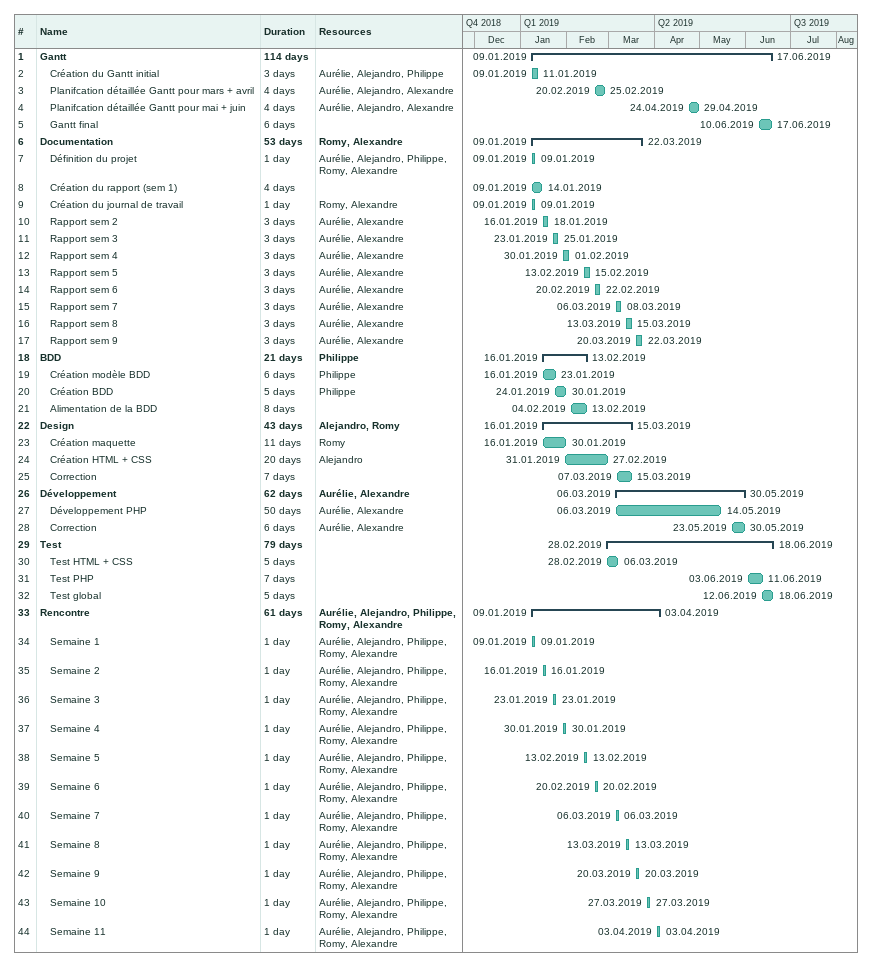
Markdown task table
| ID | Level | Task | Duration | Start | Finish | Resources |
|---|---|---|---|---|---|---|
| 1 | 1 | **Gantt** | 114d | 2019-01-09 | 2019-06-17 |  |
| 2 | 2 | Création du Gantt initial | 3d | 2019-01-09 | 2019-01-11 | Aurélie, Alejandro, Philippe |
| 3 | 2 | Planifcation détaillée Gantt pour mars + avril | 4d | 2019-02-20 | 2019-02-25 | Aurélie, Alejandro, Alexandre |
| 4 | 2 | Planifcation détaillée Gantt pour mai + juin | 4d | 2019-04-24 | 2019-04-29 | Aurélie, Alejandro, Alexandre |
| 5 | 2 | Gantt final | 6d | 2019-06-10 | 2019-06-17 |  |
| 6 | 1 | **Documentation** | 53d | 2019-01-09 | 2019-03-22 | Romy, Alexandre |
| 7 | 2 | Définition du projet | 1d | 2019-01-09 | 2019-01-09 | Aurélie, Alejandro, Philippe, Romy, Alexandre |
| 8 | 2 | Création du rapport (sem 1) | 4d | 2019-01-09 | 2019-01-14 |  |
| 9 | 2 | Création du journal de travail | 1d | 2019-01-09 | 2019-01-09 | Romy, Alexandre |
| 10 | 2 | Rapport sem 2 | 3d | 2019-01-16 | 2019-01-18 | Aurélie, Alexandre |
| 11 | 2 | Rapport sem 3 | 3d | 2019-01-23 | 2019-01-25 | Aurélie, Alexandre |
| 12 | 2 | Rapport sem 4 | 3d | 2019-01-30 | 2019-02-01 | Aurélie, Alexandre |
| 13 | 2 | Rapport sem 5 | 3d | 2019-02-13 | 2019-02-15 | Aurélie, Alexandre |
| 14 | 2 | Rapport sem 6 | 3d | 2019-02-20 | 2019-02-22 | Aurélie, Alexandre |
| 15 | 2 | Rapport sem 7 | 3d | 2019-03-06 | 2019-03-08 | Aurélie, Alexandre |
| 16 | 2 | Rapport sem 8 | 3d | 2019-03-13 | 2019-03-15 | Aurélie, Alexandre |
| 17 | 2 | Rapport sem 9 | 3d | 2019-03-20 | 2019-03-22 | Aurélie, Alexandre |
| 18 | 1 | **BDD** | 21d | 2019-01-16 | 2019-02-13 | Philippe |
| 19 | 2 | Création modèle BDD | 6d | 2019-01-16 | 2019-01-23 | Philippe |
| 20 | 2 | Création BDD | 5d | 2019-01-24 | 2019-01-30 | Philippe |
| 21 | 2 | Alimentation de la BDD | 8d | 2019-02-04 | 2019-02-13 |  |
| 22 | 1 | **Design** | 43d | 2019-01-16 | 2019-03-15 | Alejandro, Romy |
| 23 | 2 | Création maquette | 11d | 2019-01-16 | 2019-01-30 | Romy |
| 24 | 2 | Création HTML + CSS | 20d | 2019-01-31 | 2019-02-27 | Alejandro |
| 25 | 2 | Correction | 7d | 2019-03-07 | 2019-03-15 |  |
| 26 | 1 | **Développement** | 62d | 2019-03-06 | 2019-05-30 | Aurélie, Alexandre |
| 27 | 2 | Développement PHP | 50d | 2019-03-06 | 2019-05-14 | Aurélie, Alexandre |
| 28 | 2 | Correction | 6d | 2019-05-23 | 2019-05-30 | Aurélie, Alexandre |
| 29 | 1 | **Test** | 79d | 2019-02-28 | 2019-06-18 |  |
| 30 | 2 | Test HTML + CSS | 5d | 2019-02-28 | 2019-03-06 |  |
| 31 | 2 | Test PHP | 7d | 2019-06-03 | 2019-06-11 |  |
| 32 | 2 | Test global | 5d | 2019-06-12 | 2019-06-18 |  |
| 33 | 1 | **Rencontre** | 61d | 2019-01-09 | 2019-04-03 | Aurélie, Alejandro, Philippe, Romy, Alexandre |
| 34 | 2 | Semaine 1 | 1d | 2019-01-09 | 2019-01-09 | Aurélie, Alejandro, Philippe, Romy, Alexandre |
| 35 | 2 | Semaine 2 | 1d | 2019-01-16 | 2019-01-16 | Aurélie, Alejandro, Philippe, Romy, Alexandre |
| 36 | 2 | Semaine 3 | 1d | 2019-01-23 | 2019-01-23 | Aurélie, Alejandro, Philippe, Romy, Alexandre |
| 37 | 2 | Semaine 4 | 1d | 2019-01-30 | 2019-01-30 | Aurélie, Alejandro, Philippe, Romy, Alexandre |
| 38 | 2 | Semaine 5 | 1d | 2019-02-13 | 2019-02-13 | Aurélie, Alejandro, Philippe, Romy, Alexandre |
| 39 | 2 | Semaine 6 | 1d | 2019-02-20 | 2019-02-20 | Aurélie, Alejandro, Philippe, Romy, Alexandre |
| 40 | 2 | Semaine 7 | 1d | 2019-03-06 | 2019-03-06 | Aurélie, Alejandro, Philippe, Romy, Alexandre |
| 41 | 2 | Semaine 8 | 1d | 2019-03-13 | 2019-03-13 | Aurélie, Alejandro, Philippe, Romy, Alexandre |
| 42 | 2 | Semaine 9 | 1d | 2019-03-20 | 2019-03-20 | Aurélie, Alejandro, Philippe, Romy, Alexandre |
| 43 | 2 | Semaine 10 | 1d | 2019-03-27 | 2019-03-27 | Aurélie, Alejandro, Philippe, Romy, Alexandre |
| 44 | 2 | Semaine 11 | 1d | 2019-04-03 | 2019-04-03 | Aurélie, Alejandro, Philippe, Romy, Alexandre |
